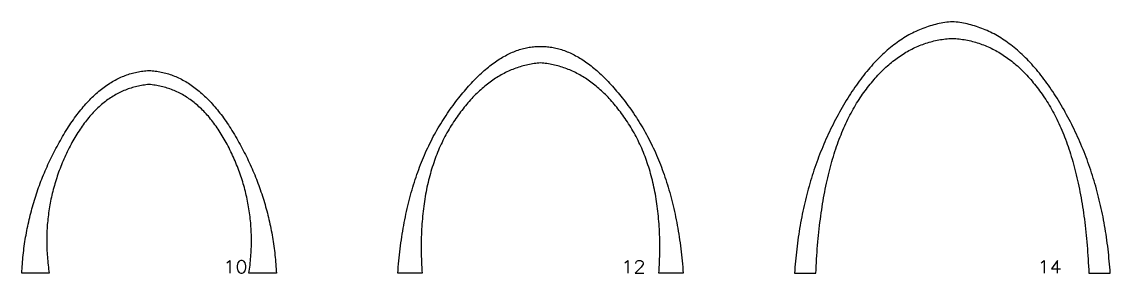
# Model space of a CAD drawing. Extents: x -5830 to 603, y 4 to 579.
# Drawn here: x -4826 to -4113, y 4 to 169 of the extents above; entities that cross this region are included whole.
import ezdxf

# ---------------------------------------------------------------- set-up
doc = ezdxf.new("R2010")
doc.units = 0
doc.header["$MEASUREMENT"] = 0
doc.layers.add('IMPORT_-_ARCH4_BASE', color=18, linetype='CONTINUOUS')
doc.layers.add('WORK', color=18, linetype='CONTINUOUS')

msp = doc.modelspace()

# ---------------------------------------------------------------- linework, layer by layer
at = {"layer": 'IMPORT_-_ARCH4_BASE'}
for points in [[(-4692.08, 10.64), (-4691.28, 11.04), (-4690.07, 12.25), (-4690.07, 3.81)], [(-4431.35, 10.64), (-4430.55, 11.04), (-4429.34, 12.25), (-4429.34, 3.81)], [(-4424.12, 10.24), (-4424.12, 10.64), (-4423.71, 11.44), (-4423.31, 11.84), (-4422.51, 12.25), (-4420.9, 12.25), (-4420.1, 11.84), (-4419.7, 11.44), (-4419.29, 10.64), (-4419.29, 9.83), (-4419.7, 9.03), (-4420.5, 7.83), (-4424.52, 3.81), (-4418.89, 3.81)], [(-4158.61, 10.64), (-4157.81, 11.04), (-4156.6, 12.25), (-4156.6, 3.81)], [(-4147.76, 3.81), (-4147.76, 12.25), (-4151.78, 6.62), (-4145.75, 6.62)]]:
    msp.add_lwpolyline(points, dxfattribs=at)
at = {"layer": 'WORK'}
for points in [[(-4306.12, 3.81), (-4306.02, 6.16), (-4305.9, 8.5), (-4305.78, 10.81), (-4305.64, 13.11), (-4305.5, 15.39), (-4305.34, 17.66), (-4305.17, 19.9), (-4304.99, 22.13), (-4304.8, 24.34), (-4304.6, 26.53), (-4304.39, 28.7), (-4304.17, 30.85), (-4303.94, 32.99), (-4303.69, 35.1), (-4303.44, 37.2), (-4303.17, 39.29), (-4302.9, 41.35), (-4302.61, 43.39), (-4302.31, 45.42), (-4302.01, 47.43), (-4301.69, 49.42), (-4301.36, 51.39), (-4301.02, 53.34), (-4300.67, 55.28), (-4300.31, 57.2), (-4299.93, 59.1), (-4299.55, 60.98), (-4299.16, 62.84), (-4298.75, 64.69), (-4298.34, 66.51), (-4297.91, 68.32), (-4297.48, 70.11), (-4297.03, 71.88), (-4296.57, 73.64), (-4296.1, 75.37), (-4295.62, 77.09), (-4295.13, 78.79), (-4294.63, 80.47), (-4294.12, 82.13), (-4293.6, 83.78), (-4293.06, 85.41), (-4292.52, 87.01), (-4291.97, 88.6), (-4291.4, 90.18), (-4290.82, 91.73), (-4290.24, 93.27), (-4289.64, 94.78), (-4289.03, 96.28), (-4288.41, 97.76), (-4287.78, 99.23), (-4287.14, 100.67), (-4286.49, 102.1), (-4285.83, 103.51), (-4285.16, 104.9), (-4284.47, 106.27), (-4283.78, 107.62), (-4283.07, 108.96), (-4282.36, 110.28), (-4281.63, 111.58), (-4280.89, 112.86), (-4280.15, 114.12), (-4279.39, 115.37), (-4278.62, 116.59), (-4277.84, 117.8), (-4277.05, 118.99), (-4276.26, 120.17), (-4275.46, 121.32), (-4274.65, 122.46), (-4273.85, 123.58), (-4273.03, 124.68), (-4272.21, 125.76), (-4271.39, 126.83), (-4270.56, 127.87), (-4269.72, 128.9), (-4268.88, 129.92), (-4268.03, 130.91), (-4267.18, 131.89), (-4266.32, 132.84), (-4265.46, 133.79), (-4264.59, 134.71), (-4263.72, 135.61), (-4262.84, 136.5), (-4261.96, 137.37), (-4261.07, 138.22), (-4260.17, 139.05), (-4259.28, 139.87), (-4258.37, 140.67), (-4257.46, 141.44), (-4256.54, 142.21), (-4255.62, 142.95), (-4254.7, 143.68), (-4253.77, 144.38), (-4252.83, 145.07), (-4251.89, 145.75), (-4250.94, 146.4), (-4249.99, 147.04), (-4249.03, 147.66), (-4248.07, 148.26), (-4247.1, 148.84), (-4246.12, 149.41), (-4245.14, 149.95), (-4244.16, 150.48), (-4243.17, 150.99), (-4242.17, 151.49), (-4241.17, 151.96), (-4240.17, 152.42), (-4239.16, 152.86), (-4238.14, 153.28), (-4237.12, 153.69), (-4236.09, 154.07), (-4235.06, 154.44), (-4234.02, 154.79), (-4232.98, 155.13), (-4231.93, 155.44), (-4230.88, 155.74), (-4229.82, 156.02), (-4228.75, 156.28), (-4227.68, 156.52), (-4226.61, 156.75), (-4225.53, 156.96), (-4224.44, 157.15), (-4223.35, 157.32), (-4222.26, 157.47), (-4221.15, 157.61), (-4220.05, 157.73), (-4218.93, 157.83), (-4217.82, 157.91), (-4216.69, 157.98), (-4215.57, 157.91), (-4214.45, 157.83), (-4213.34, 157.73), (-4212.24, 157.61), (-4211.13, 157.47), (-4210.04, 157.32), (-4208.95, 157.15), (-4207.86, 156.96), (-4206.78, 156.75), (-4205.71, 156.52), (-4204.64, 156.28), (-4203.57, 156.02), (-4202.51, 155.74), (-4201.46, 155.44), (-4200.41, 155.13), (-4199.37, 154.79), (-4198.33, 154.44), (-4197.3, 154.07), (-4196.27, 153.69), (-4195.25, 153.28), (-4194.23, 152.86), (-4193.22, 152.42), (-4192.22, 151.96), (-4191.21, 151.49), (-4190.22, 150.99), (-4189.23, 150.48), (-4188.25, 149.95), (-4187.27, 149.41), (-4186.29, 148.84), (-4185.32, 148.26), (-4184.36, 147.66), (-4183.4, 147.04), (-4182.45, 146.4), (-4181.5, 145.75), (-4180.56, 145.07), (-4179.62, 144.38), (-4178.69, 143.68), (-4177.77, 142.95), (-4176.84, 142.21), (-4175.93, 141.44), (-4175.02, 140.67), (-4174.11, 139.87), (-4173.21, 139.05), (-4172.32, 138.22), (-4171.43, 137.37), (-4170.55, 136.5), (-4169.67, 135.61), (-4168.8, 134.71), (-4167.93, 133.79), (-4167.07, 132.84), (-4166.21, 131.89), (-4165.36, 130.91), (-4164.51, 129.92), (-4163.67, 128.9), (-4162.83, 127.87), (-4162, 126.83), (-4161.18, 125.76), (-4160.36, 124.68), (-4159.54, 123.58), (-4158.73, 122.46), (-4157.93, 121.32), (-4157.13, 120.17), (-4156.34, 118.99), (-4155.55, 117.8), (-4154.77, 116.59), (-4154, 115.37), (-4153.24, 114.12), (-4152.49, 112.86), (-4151.76, 111.58), (-4151.03, 110.28), (-4150.32, 108.96), (-4149.61, 107.62), (-4148.92, 106.27), (-4148.23, 104.9), (-4147.56, 103.51), (-4146.9, 102.1), (-4146.25, 100.67), (-4145.61, 99.23), (-4144.98, 97.76), (-4144.36, 96.28), (-4143.75, 94.78), (-4143.15, 93.27), (-4142.57, 91.73), (-4141.99, 90.18), (-4141.42, 88.6), (-4140.87, 87.01), (-4140.33, 85.41), (-4139.79, 83.78), (-4139.27, 82.13), (-4138.76, 80.47), (-4138.26, 78.79), (-4137.77, 77.09), (-4137.29, 75.37), (-4136.82, 73.64), (-4136.36, 71.88), (-4135.91, 70.11), (-4135.48, 68.32), (-4135.05, 66.51), (-4134.64, 64.69), (-4134.23, 62.84), (-4133.84, 60.98), (-4133.45, 59.1), (-4133.08, 57.2), (-4132.72, 55.28), (-4132.37, 53.34), (-4132.03, 51.39), (-4131.7, 49.42), (-4131.38, 47.43), (-4131.07, 45.42), (-4130.78, 43.39), (-4130.49, 41.35), (-4130.22, 39.29), (-4129.95, 37.2), (-4129.7, 35.1), (-4129.45, 32.99), (-4129.22, 30.85), (-4129, 28.7), (-4128.79, 26.53), (-4128.59, 24.34), (-4128.4, 22.13), (-4128.22, 19.9), (-4128.05, 17.66), (-4127.89, 15.39), (-4127.75, 13.11), (-4127.61, 10.81), (-4127.48, 8.5), (-4127.37, 6.16), (-4127.27, 3.81), (-4113.26, 3.81), (-4113.4, 5.82), (-4113.55, 7.83), (-4113.71, 9.83), (-4113.88, 11.82), (-4114.07, 13.8), (-4114.27, 15.78), (-4114.48, 17.75), (-4114.7, 19.71), (-4114.94, 21.66), (-4115.19, 23.61), (-4115.45, 25.55), (-4115.72, 27.48), (-4116.01, 29.4), (-4116.3, 31.31), (-4116.62, 33.22), (-4116.94, 35.12), (-4117.28, 37.01), (-4117.62, 38.9), (-4117.98, 40.77), (-4118.36, 42.64), (-4118.74, 44.5), (-4119.14, 46.35), (-4119.55, 48.2), (-4119.98, 50.03), (-4120.41, 51.86), (-4120.86, 53.69), (-4121.32, 55.5), (-4121.8, 57.31), (-4122.28, 59.1), (-4122.78, 60.9), (-4123.29, 62.68), (-4123.82, 64.45), (-4124.35, 66.22), (-4124.9, 67.98), (-4125.46, 69.73), (-4126.04, 71.48), (-4126.62, 73.21), (-4127.22, 74.94), (-4127.83, 76.66), (-4128.46, 78.38), (-4129.09, 80.08), (-4129.74, 81.78), (-4130.4, 83.47), (-4131.07, 85.15), (-4131.76, 86.83), (-4132.46, 88.5), (-4133.17, 90.15), (-4133.89, 91.81), (-4134.63, 93.45), (-4135.38, 95.09), (-4136.14, 96.71), (-4136.91, 98.33), (-4137.7, 99.95), (-4138.5, 101.55), (-4139.31, 103.15), (-4140.13, 104.74), (-4140.97, 106.32), (-4141.82, 107.9), (-4142.68, 109.46), (-4143.55, 111.02), (-4144.44, 112.57), (-4145.34, 114.11), (-4146.25, 115.65), (-4147.17, 117.18), (-4148.11, 118.69), (-4149.04, 120.18), (-4149.98, 121.65), (-4150.93, 123.09), (-4151.88, 124.52), (-4152.84, 125.92), (-4153.8, 127.3), (-4154.77, 128.65), (-4155.74, 129.99), (-4156.72, 131.3), (-4157.7, 132.59), (-4158.68, 133.85), (-4159.67, 135.1), (-4160.67, 136.32), (-4161.67, 137.52), (-4162.68, 138.7), (-4163.69, 139.85), (-4164.7, 140.98), (-4165.72, 142.09), (-4166.75, 143.18), (-4167.78, 144.25), (-4168.81, 145.29), (-4169.85, 146.31), (-4170.9, 147.31), (-4171.95, 148.29), (-4173, 149.24), (-4174.06, 150.17), (-4175.13, 151.08), (-4176.2, 151.97), (-4177.27, 152.83), (-4178.35, 153.67), (-4179.43, 154.49), (-4180.52, 155.29), (-4181.61, 156.06), (-4182.71, 156.82), (-4183.82, 157.55), (-4184.92, 158.25), (-4186.04, 158.94), (-4187.16, 159.6), (-4188.28, 160.24), (-4189.41, 160.86), (-4190.54, 161.46), (-4191.68, 162.03), (-4192.82, 162.58), (-4193.97, 163.11), (-4195.12, 163.62), (-4196.28, 164.1), (-4197.44, 164.56), (-4198.6, 165), (-4199.78, 165.42), (-4200.95, 165.81), (-4202.13, 166.19), (-4203.32, 166.53), (-4204.51, 166.86), (-4205.71, 167.17), (-4206.91, 167.45), (-4208.12, 167.71), (-4209.33, 167.95), (-4210.54, 168.16), (-4211.76, 168.36), (-4212.99, 168.53), (-4214.22, 168.68), (-4215.45, 168.8), (-4216.69, 168.91), (-4217.93, 168.8), (-4219.17, 168.68), (-4220.4, 168.53), (-4221.63, 168.36), (-4222.85, 168.16), (-4224.06, 167.95), (-4225.27, 167.71), (-4226.48, 167.45), (-4227.68, 167.17), (-4228.88, 166.86), (-4230.07, 166.53), (-4231.25, 166.19), (-4232.44, 165.81), (-4233.61, 165.42), (-4234.78, 165), (-4235.95, 164.56), (-4237.11, 164.1), (-4238.27, 163.62), (-4239.42, 163.11), (-4240.57, 162.58), (-4241.71, 162.03), (-4242.85, 161.46), (-4243.98, 160.86), (-4245.11, 160.24), (-4246.23, 159.6), (-4247.35, 158.94), (-4248.46, 158.25), (-4249.57, 157.55), (-4250.68, 156.82), (-4251.77, 156.06), (-4252.87, 155.29), (-4253.96, 154.49), (-4255.04, 153.67), (-4256.12, 152.83), (-4257.19, 151.97), (-4258.26, 151.08), (-4259.33, 150.17), (-4260.39, 149.24), (-4261.44, 148.29), (-4262.49, 147.31), (-4263.54, 146.31), (-4264.58, 145.29), (-4265.61, 144.25), (-4266.64, 143.18), (-4267.67, 142.09), (-4268.69, 140.98), (-4269.7, 139.85), (-4270.71, 138.7), (-4271.72, 137.52), (-4272.72, 136.32), (-4273.71, 135.1), (-4274.71, 133.85), (-4275.69, 132.59), (-4276.67, 131.3), (-4277.65, 129.99), (-4278.62, 128.65), (-4279.59, 127.3), (-4280.55, 125.92), (-4281.51, 124.52), (-4282.46, 123.09), (-4283.4, 121.65), (-4284.35, 120.18), (-4285.28, 118.69), (-4286.22, 117.18), (-4287.14, 115.65), (-4288.05, 114.11), (-4288.95, 112.57), (-4289.84, 111.02), (-4290.71, 109.46), (-4291.57, 107.9), (-4292.42, 106.32), (-4293.26, 104.74), (-4294.08, 103.15), (-4294.89, 101.55), (-4295.69, 99.95), (-4296.47, 98.33), (-4297.25, 96.71), (-4298.01, 95.09), (-4298.76, 93.45), (-4299.49, 91.81), (-4300.22, 90.15), (-4300.93, 88.5), (-4301.63, 86.83), (-4302.31, 85.15), (-4302.99, 83.47), (-4303.65, 81.78), (-4304.3, 80.08), (-4304.93, 78.38), (-4305.56, 76.66), (-4306.17, 74.94), (-4306.77, 73.21), (-4307.35, 71.48), (-4307.93, 69.73), (-4308.49, 67.98), (-4309.04, 66.22), (-4309.57, 64.45), (-4310.1, 62.68), (-4310.61, 60.9), (-4311.11, 59.1), (-4311.59, 57.31), (-4312.07, 55.5), (-4312.53, 53.69), (-4312.98, 51.86), (-4313.41, 50.03), (-4313.83, 48.2), (-4314.25, 46.35), (-4314.64, 44.5), (-4315.03, 42.64), (-4315.4, 40.77), (-4315.77, 38.9), (-4316.11, 37.01), (-4316.45, 35.12), (-4316.77, 33.22), (-4317.08, 31.31), (-4317.38, 29.4), (-4317.67, 27.48), (-4317.94, 25.55), (-4318.2, 23.61), (-4318.45, 21.66), (-4318.69, 19.71), (-4318.91, 17.75), (-4319.12, 15.78), (-4319.32, 13.8), (-4319.51, 11.82), (-4319.68, 9.83), (-4319.84, 7.83), (-4319.99, 5.82), (-4320.13, 3.81)], [(-4486.53, 152.66), (-4485.6, 152.66), (-4484.69, 152.65), (-4483.77, 152.61), (-4482.85, 152.56), (-4481.93, 152.48), (-4481.01, 152.38), (-4480.09, 152.27), (-4479.17, 152.13), (-4478.25, 151.97), (-4477.33, 151.79), (-4476.41, 151.59), (-4475.49, 151.37), (-4474.56, 151.13), (-4473.64, 150.87), (-4472.72, 150.58), (-4471.8, 150.28), (-4470.88, 149.95), (-4469.96, 149.61), (-4469.04, 149.24), (-4468.11, 148.86), (-4467.19, 148.45), (-4466.27, 148.02), (-4465.35, 147.58), (-4464.42, 147.11), (-4463.5, 146.62), (-4462.58, 146.11), (-4461.65, 145.58), (-4460.73, 145.03), (-4459.81, 144.45), (-4458.88, 143.86), (-4457.96, 143.25), (-4457.03, 142.61), (-4456.11, 141.96), (-4455.18, 141.28), (-4454.26, 140.59), (-4453.34, 139.87), (-4452.41, 139.13), (-4451.48, 138.38), (-4450.56, 137.6), (-4449.63, 136.8), (-4448.71, 135.98), (-4447.78, 135.14), (-4446.86, 134.28), (-4445.93, 133.4), (-4445, 132.49), (-4444.08, 131.57), (-4443.15, 130.63), (-4442.22, 129.66), (-4441.3, 128.68), (-4440.37, 127.67), (-4439.44, 126.65), (-4438.51, 125.6), (-4437.58, 124.53), (-4436.66, 123.44), (-4435.73, 122.33), (-4434.8, 121.21), (-4433.87, 120.06), (-4432.94, 118.88), (-4432.01, 117.69), (-4431.08, 116.48), (-4430.15, 115.25), (-4429.23, 113.99), (-4428.3, 112.72), (-4427.37, 111.43), (-4426.44, 110.11), (-4425.53, 108.79), (-4424.63, 107.46), (-4423.74, 106.11), (-4422.87, 104.75), (-4422.01, 103.38), (-4421.16, 102), (-4420.32, 100.61), (-4419.5, 99.2), (-4418.68, 97.79), (-4417.88, 96.36), (-4417.09, 94.92), (-4416.32, 93.47), (-4415.55, 92), (-4414.8, 90.53), (-4414.06, 89.04), (-4413.34, 87.54), (-4412.62, 86.03), (-4411.92, 84.51), (-4411.23, 82.97), (-4410.55, 81.43), (-4409.89, 79.87), (-4409.23, 78.3), (-4408.59, 76.72), (-4407.97, 75.12), (-4407.35, 73.52), (-4406.75, 71.9), (-4406.15, 70.27), (-4405.58, 68.63), (-4405.01, 66.98), (-4404.45, 65.32), (-4403.91, 63.64), (-4403.38, 61.95), (-4402.87, 60.25), (-4402.36, 58.54), (-4401.87, 56.82), (-4401.39, 55.09), (-4400.92, 53.34), (-4400.46, 51.58), (-4400.02, 49.81), (-4399.59, 48.03), (-4399.17, 46.24), (-4398.76, 44.43), (-4398.37, 42.61), (-4397.99, 40.79), (-4397.62, 38.95), (-4397.26, 37.09), (-4396.91, 35.23), (-4396.58, 33.35), (-4396.26, 31.47), (-4395.95, 29.57), (-4395.66, 27.66), (-4395.37, 25.73), (-4395.1, 23.8), (-4394.84, 21.85), (-4394.6, 19.89), (-4394.36, 17.92), (-4394.14, 15.94), (-4393.93, 13.95), (-4393.73, 11.94), (-4393.55, 9.93), (-4393.38, 7.9), (-4393.21, 5.86), (-4393.07, 3.81), (-4408.96, 3.81), (-4408.83, 5.7), (-4408.73, 7.59), (-4408.63, 9.46), (-4408.55, 11.32), (-4408.48, 13.17), (-4408.43, 15.01), (-4408.39, 16.84), (-4408.36, 18.65), (-4408.35, 20.46), (-4408.35, 22.25), (-4408.36, 24.03), (-4408.39, 25.8), (-4408.43, 27.56), (-4408.49, 29.3), (-4408.56, 31.04), (-4408.64, 32.76), (-4408.74, 34.47), (-4408.85, 36.17), (-4408.97, 37.86), (-4409.11, 39.54), (-4409.27, 41.21), (-4409.43, 42.86), (-4409.61, 44.5), (-4409.8, 46.13), (-4410.01, 47.75), (-4410.23, 49.36), (-4410.47, 50.96), (-4410.72, 52.55), (-4410.98, 54.12), (-4411.26, 55.68), (-4411.54, 57.23), (-4411.85, 58.77), (-4412.17, 60.3), (-4412.5, 61.82), (-4412.84, 63.32), (-4413.2, 64.81), (-4413.57, 66.3), (-4413.96, 67.77), (-4414.36, 69.23), (-4414.77, 70.67), (-4415.2, 72.11), (-4415.64, 73.53), (-4416.1, 74.95), (-4416.57, 76.35), (-4417.05, 77.74), (-4417.55, 79.12), (-4418.06, 80.48), (-4418.58, 81.84), (-4419.12, 83.18), (-4419.67, 84.51), (-4420.23, 85.83), (-4420.81, 87.14), (-4421.41, 88.44), (-4422.01, 89.73), (-4422.63, 91), (-4423.27, 92.27), (-4423.92, 93.52), (-4424.58, 94.76), (-4425.25, 95.99), (-4425.94, 97.2), (-4426.64, 98.41), (-4427.36, 99.6), (-4428.09, 100.79), (-4428.84, 101.96), (-4429.59, 103.11), (-4430.35, 104.26), (-4431.11, 105.38), (-4431.88, 106.48), (-4432.65, 107.57), (-4433.43, 108.65), (-4434.21, 109.7), (-4435, 110.74), (-4435.79, 111.76), (-4436.58, 112.77), (-4437.38, 113.75), (-4438.19, 114.73), (-4439, 115.68), (-4439.81, 116.62), (-4440.63, 117.54), (-4441.46, 118.44), (-4442.28, 119.33), (-4443.12, 120.19), (-4443.96, 121.05), (-4444.8, 121.88), (-4445.65, 122.7), (-4446.5, 123.5), (-4447.35, 124.29), (-4448.22, 125.05), (-4449.08, 125.8), (-4449.95, 126.54), (-4450.83, 127.26), (-4451.71, 127.96), (-4452.59, 128.64), (-4453.48, 129.3), (-4454.38, 129.95), (-4455.28, 130.59), (-4456.18, 131.2), (-4457.09, 131.8), (-4458, 132.38), (-4458.92, 132.94), (-4459.84, 133.49), (-4460.77, 134.02), (-4461.7, 134.54), (-4462.64, 135.03), (-4463.58, 135.51), (-4464.53, 135.98), (-4465.48, 136.42), (-4466.43, 136.85), (-4467.39, 137.26), (-4468.36, 137.66), (-4469.33, 138.04), (-4470.3, 138.4), (-4471.28, 138.74), (-4472.26, 139.07), (-4473.25, 139.38), (-4474.24, 139.67), (-4475.24, 139.95), (-4476.24, 140.21), (-4477.25, 140.45), (-4478.26, 140.68), (-4479.28, 140.89), (-4480.3, 141.08), (-4481.33, 141.25), (-4482.36, 141.41), (-4483.39, 141.55), (-4484.43, 141.68), (-4485.48, 141.78), (-4486.53, 141.87), (-4487.58, 141.78), (-4488.62, 141.68), (-4489.66, 141.55), (-4490.7, 141.41), (-4491.73, 141.25), (-4492.75, 141.08), (-4493.77, 140.89), (-4494.79, 140.68), (-4495.8, 140.45), (-4496.81, 140.21), (-4497.81, 139.95), (-4498.81, 139.67), (-4499.8, 139.38), (-4500.79, 139.07), (-4501.77, 138.74), (-4502.75, 138.4), (-4503.73, 138.04), (-4504.7, 137.66), (-4505.66, 137.26), (-4506.62, 136.85), (-4507.58, 136.42), (-4508.53, 135.98), (-4509.47, 135.51), (-4510.41, 135.03), (-4511.35, 134.54), (-4512.28, 134.02), (-4513.21, 133.49), (-4514.13, 132.94), (-4515.05, 132.38), (-4515.96, 131.8), (-4516.87, 131.2), (-4517.78, 130.59), (-4518.68, 129.95), (-4519.57, 129.3), (-4520.46, 128.64), (-4521.34, 127.96), (-4522.22, 127.26), (-4523.1, 126.54), (-4523.97, 125.8), (-4524.84, 125.05), (-4525.7, 124.29), (-4526.56, 123.5), (-4527.41, 122.7), (-4528.26, 121.88), (-4529.1, 121.05), (-4529.94, 120.19), (-4530.77, 119.33), (-4531.6, 118.44), (-4532.42, 117.54), (-4533.24, 116.62), (-4534.06, 115.68), (-4534.87, 114.73), (-4535.67, 113.75), (-4536.47, 112.77), (-4537.27, 111.76), (-4538.06, 110.74), (-4538.84, 109.7), (-4539.63, 108.65), (-4540.4, 107.57), (-4541.17, 106.48), (-4541.94, 105.38), (-4542.71, 104.26), (-4543.46, 103.11), (-4544.22, 101.96), (-4544.96, 100.79), (-4545.69, 99.6), (-4546.41, 98.41), (-4547.11, 97.2), (-4547.8, 95.99), (-4548.48, 94.76), (-4549.14, 93.52), (-4549.79, 92.27), (-4550.42, 91), (-4551.04, 89.73), (-4551.65, 88.44), (-4552.24, 87.14), (-4552.82, 85.83), (-4553.38, 84.51), (-4553.94, 83.18), (-4554.47, 81.84), (-4555, 80.48), (-4555.51, 79.12), (-4556, 77.74), (-4556.49, 76.35), (-4556.95, 74.95), (-4557.41, 73.53), (-4557.85, 72.11), (-4558.28, 70.67), (-4558.69, 69.23), (-4559.09, 67.77), (-4559.48, 66.3), (-4559.85, 64.81), (-4560.21, 63.32), (-4560.56, 61.82), (-4560.89, 60.3), (-4561.2, 58.77), (-4561.51, 57.23), (-4561.8, 55.68), (-4562.07, 54.12), (-4562.34, 52.55), (-4562.59, 50.96), (-4562.82, 49.36), (-4563.04, 47.75), (-4563.25, 46.13), (-4563.44, 44.5), (-4563.62, 42.86), (-4563.79, 41.21), (-4563.94, 39.54), (-4564.08, 37.86), (-4564.2, 36.17), (-4564.31, 34.47), (-4564.41, 32.76), (-4564.5, 31.04), (-4564.57, 29.3), (-4564.62, 27.56), (-4564.66, 25.8), (-4564.69, 24.03), (-4564.71, 22.25), (-4564.71, 20.46), (-4564.69, 18.65), (-4564.67, 16.84), (-4564.63, 15.01), (-4564.57, 13.17), (-4564.5, 11.32), (-4564.42, 9.46), (-4564.33, 7.59), (-4564.22, 5.7), (-4564.1, 3.81), (-4579.99, 3.81), (-4579.84, 5.86), (-4579.68, 7.9), (-4579.51, 9.93), (-4579.32, 11.94), (-4579.12, 13.95), (-4578.91, 15.94), (-4578.69, 17.92), (-4578.46, 19.89), (-4578.21, 21.85), (-4577.95, 23.8), (-4577.68, 25.73), (-4577.4, 27.66), (-4577.1, 29.57), (-4576.79, 31.47), (-4576.47, 33.35), (-4576.14, 35.23), (-4575.79, 37.09), (-4575.44, 38.95), (-4575.07, 40.79), (-4574.69, 42.61), (-4574.29, 44.43), (-4573.88, 46.24), (-4573.47, 48.03), (-4573.03, 49.81), (-4572.59, 51.58), (-4572.13, 53.34), (-4571.67, 55.09), (-4571.19, 56.82), (-4570.69, 58.54), (-4570.19, 60.25), (-4569.67, 61.95), (-4569.14, 63.64), (-4568.6, 65.32), (-4568.04, 66.98), (-4567.48, 68.63), (-4566.9, 70.27), (-4566.31, 71.9), (-4565.7, 73.52), (-4565.09, 75.12), (-4564.46, 76.72), (-4563.82, 78.3), (-4563.17, 79.87), (-4562.5, 81.43), (-4561.82, 82.97), (-4561.13, 84.51), (-4560.43, 86.03), (-4559.72, 87.54), (-4558.99, 89.04), (-4558.25, 90.53), (-4557.5, 92), (-4556.74, 93.47), (-4555.96, 94.92), (-4555.17, 96.36), (-4554.37, 97.79), (-4553.56, 99.2), (-4552.73, 100.61), (-4551.9, 102), (-4551.05, 103.38), (-4550.18, 104.75), (-4549.31, 106.11), (-4548.42, 107.46), (-4547.52, 108.79), (-4546.61, 110.11), (-4545.69, 111.43), (-4544.76, 112.72), (-4543.83, 113.99), (-4542.9, 115.25), (-4541.97, 116.48), (-4541.04, 117.69), (-4540.11, 118.88), (-4539.18, 120.06), (-4538.25, 121.21), (-4537.33, 122.33), (-4536.4, 123.44), (-4535.47, 124.53), (-4534.54, 125.6), (-4533.61, 126.65), (-4532.69, 127.67), (-4531.76, 128.68), (-4530.83, 129.66), (-4529.9, 130.63), (-4528.98, 131.57), (-4528.05, 132.49), (-4527.12, 133.4), (-4526.2, 134.28), (-4525.27, 135.14), (-4524.35, 135.98), (-4523.42, 136.8), (-4522.49, 137.6), (-4521.57, 138.38), (-4520.64, 139.13), (-4519.72, 139.87), (-4518.79, 140.59), (-4517.87, 141.28), (-4516.94, 141.96), (-4516.02, 142.61), (-4515.09, 143.25), (-4514.17, 143.86), (-4513.25, 144.45), (-4512.32, 145.03), (-4511.4, 145.58), (-4510.48, 146.11), (-4509.55, 146.62), (-4508.63, 147.11), (-4507.71, 147.58), (-4506.78, 148.02), (-4505.86, 148.45), (-4504.94, 148.86), (-4504.02, 149.24), (-4503.1, 149.61), (-4502.17, 149.95), (-4501.25, 150.28), (-4500.33, 150.58), (-4499.41, 150.87), (-4498.49, 151.13), (-4497.57, 151.37), (-4496.65, 151.59), (-4495.73, 151.79), (-4494.81, 151.97), (-4493.89, 152.13), (-4492.97, 152.27), (-4492.05, 152.38), (-4491.13, 152.48), (-4490.21, 152.56), (-4489.29, 152.61), (-4488.37, 152.65), (-4487.45, 152.66)], [(-4742.97, 136.89), (-4741.92, 136.83), (-4740.92, 136.76), (-4739.93, 136.66), (-4738.93, 136.55), (-4737.95, 136.41), (-4736.96, 136.26), (-4735.98, 136.09), (-4735.01, 135.89), (-4734.03, 135.68), (-4733.07, 135.45), (-4732.1, 135.2), (-4731.14, 134.92), (-4730.18, 134.63), (-4729.23, 134.32), (-4728.28, 133.99), (-4727.33, 133.64), (-4726.39, 133.27), (-4725.45, 132.88), (-4724.52, 132.47), (-4723.59, 132.04), (-4722.66, 131.59), (-4721.74, 131.12), (-4720.82, 130.64), (-4719.9, 130.13), (-4718.99, 129.6), (-4718.08, 129.05), (-4717.17, 128.49), (-4716.27, 127.9), (-4715.38, 127.29), (-4714.48, 126.67), (-4713.59, 126.02), (-4712.71, 125.36), (-4711.83, 124.67), (-4710.95, 123.97), (-4710.07, 123.24), (-4709.2, 122.5), (-4708.33, 121.73), (-4707.47, 120.95), (-4706.61, 120.15), (-4705.75, 119.32), (-4704.9, 118.48), (-4704.05, 117.62), (-4703.21, 116.74), (-4702.37, 115.84), (-4701.53, 114.91), (-4700.7, 113.97), (-4699.87, 113.01), (-4699.04, 112.03), (-4698.22, 111.03), (-4697.4, 110.01), (-4696.59, 108.97), (-4695.78, 107.91), (-4694.97, 106.84), (-4694.17, 105.74), (-4693.37, 104.62), (-4692.57, 103.48), (-4691.78, 102.32), (-4690.99, 101.15), (-4690.21, 99.95), (-4689.43, 98.73), (-4688.65, 97.5), (-4687.88, 96.24), (-4687.11, 94.97), (-4686.34, 93.67), (-4685.58, 92.36), (-4684.83, 91.06), (-4684.1, 89.74), (-4683.37, 88.43), (-4682.66, 87.11), (-4681.95, 85.79), (-4681.26, 84.46), (-4680.58, 83.13), (-4679.9, 81.8), (-4679.24, 80.47), (-4678.59, 79.13), (-4677.95, 77.79), (-4677.32, 76.44), (-4676.71, 75.1), (-4676.1, 73.75), (-4675.5, 72.39), (-4674.92, 71.04), (-4674.34, 69.68), (-4673.78, 68.32), (-4673.22, 66.95), (-4672.68, 65.58), (-4672.15, 64.21), (-4671.63, 62.84), (-4671.12, 61.46), (-4670.62, 60.08), (-4670.13, 58.69), (-4669.65, 57.31), (-4669.18, 55.92), (-4668.73, 54.52), (-4668.28, 53.13), (-4667.85, 51.73), (-4667.42, 50.32), (-4667.01, 48.92), (-4666.61, 47.51), (-4666.22, 46.1), (-4665.84, 44.68), (-4665.47, 43.27), (-4665.11, 41.84), (-4664.76, 40.42), (-4664.42, 38.99), (-4664.09, 37.56), (-4663.78, 36.13), (-4663.47, 34.69), (-4663.18, 33.25), (-4662.9, 31.81), (-4662.62, 30.36), (-4662.36, 28.91), (-4662.11, 27.46), (-4661.87, 26.01), (-4661.64, 24.55), (-4661.42, 23.09), (-4661.21, 21.62), (-4661.01, 20.15), (-4660.83, 18.68), (-4660.65, 17.21), (-4660.49, 15.73), (-4660.33, 14.25), (-4660.19, 12.77), (-4660.06, 11.28), (-4659.94, 9.79), (-4659.82, 8.3), (-4659.72, 6.81), (-4659.64, 5.31), (-4659.56, 3.81), (-4677.56, 3.81), (-4677.36, 5.16), (-4677.18, 6.51), (-4677, 7.86), (-4676.84, 9.21), (-4676.69, 10.56), (-4676.56, 11.9), (-4676.43, 13.24), (-4676.32, 14.58), (-4676.23, 15.92), (-4676.14, 17.25), (-4676.07, 18.59), (-4676.01, 19.92), (-4675.97, 21.25), (-4675.93, 22.57), (-4675.91, 23.9), (-4675.91, 25.22), (-4675.91, 26.54), (-4675.93, 27.85), (-4675.96, 29.17), (-4676, 30.48), (-4676.06, 31.79), (-4676.13, 33.1), (-4676.21, 34.41), (-4676.31, 35.71), (-4676.41, 37.01), (-4676.53, 38.31), (-4676.67, 39.61), (-4676.81, 40.9), (-4676.97, 42.2), (-4677.14, 43.49), (-4677.33, 44.78), (-4677.53, 46.06), (-4677.74, 47.35), (-4677.96, 48.63), (-4678.19, 49.91), (-4678.44, 51.18), (-4678.7, 52.46), (-4678.98, 53.73), (-4679.27, 55), (-4679.56, 56.27), (-4679.88, 57.54), (-4680.2, 58.8), (-4680.54, 60.06), (-4680.89, 61.32), (-4681.26, 62.58), (-4681.63, 63.84), (-4682.02, 65.09), (-4682.42, 66.34), (-4682.84, 67.59), (-4683.27, 68.84), (-4683.71, 70.08), (-4684.16, 71.32), (-4684.63, 72.56), (-4685.1, 73.8), (-4685.6, 75.04), (-4686.1, 76.27), (-4686.62, 77.5), (-4687.15, 78.73), (-4687.69, 79.95), (-4688.25, 81.18), (-4688.81, 82.4), (-4689.4, 83.62), (-4689.99, 84.84), (-4690.6, 86.05), (-4691.21, 87.26), (-4691.84, 88.45), (-4692.47, 89.62), (-4693.1, 90.77), (-4693.74, 91.91), (-4694.39, 93.02), (-4695.05, 94.12), (-4695.71, 95.21), (-4696.38, 96.27), (-4697.05, 97.32), (-4697.73, 98.35), (-4698.42, 99.36), (-4699.11, 100.35), (-4699.81, 101.33), (-4700.52, 102.29), (-4701.23, 103.23), (-4701.95, 104.15), (-4702.67, 105.06), (-4703.4, 105.95), (-4704.14, 106.82), (-4704.89, 107.67), (-4705.64, 108.51), (-4706.4, 109.33), (-4707.16, 110.13), (-4707.93, 110.91), (-4708.71, 111.68), (-4709.49, 112.42), (-4710.28, 113.15), (-4711.08, 113.87), (-4711.88, 114.56), (-4712.69, 115.24), (-4713.5, 115.9), (-4714.32, 116.54), (-4715.15, 117.16), (-4715.98, 117.77), (-4716.83, 118.36), (-4717.67, 118.93), (-4718.53, 119.49), (-4719.39, 120.02), (-4720.25, 120.54), (-4721.13, 121.04), (-4722, 121.53), (-4722.89, 121.99), (-4723.78, 122.44), (-4724.68, 122.87), (-4725.59, 123.28), (-4726.5, 123.68), (-4727.41, 124.06), (-4728.34, 124.42), (-4729.27, 124.76), (-4730.21, 125.09), (-4731.15, 125.39), (-4732.1, 125.68), (-4733.05, 125.96), (-4734.02, 126.21), (-4734.99, 126.45), (-4735.96, 126.67), (-4736.94, 126.87), (-4737.93, 127.05), (-4738.92, 127.22), (-4739.93, 127.37), (-4740.93, 127.5), (-4741.95, 127.61), (-4742.97, 127.71), (-4743.99, 127.61), (-4745, 127.5), (-4746.01, 127.37), (-4747.01, 127.22), (-4748, 127.05), (-4748.99, 126.87), (-4749.97, 126.67), (-4750.95, 126.45), (-4751.92, 126.21), (-4752.88, 125.96), (-4753.84, 125.68), (-4754.79, 125.39), (-4755.73, 125.09), (-4756.67, 124.76), (-4757.6, 124.42), (-4758.52, 124.06), (-4759.44, 123.68), (-4760.35, 123.28), (-4761.25, 122.87), (-4762.15, 122.44), (-4763.04, 121.99), (-4763.93, 121.53), (-4764.81, 121.04), (-4765.68, 120.54), (-4766.55, 120.02), (-4767.41, 119.49), (-4768.26, 118.93), (-4769.11, 118.36), (-4769.95, 117.77), (-4770.78, 117.16), (-4771.61, 116.54), (-4772.43, 115.9), (-4773.25, 115.24), (-4774.06, 114.56), (-4774.86, 113.87), (-4775.65, 113.15), (-4776.44, 112.42), (-4777.23, 111.68), (-4778, 110.91), (-4778.77, 110.13), (-4779.54, 109.33), (-4780.3, 108.51), (-4781.05, 107.67), (-4781.79, 106.82), (-4782.53, 105.95), (-4783.26, 105.06), (-4783.99, 104.15), (-4784.71, 103.23), (-4785.42, 102.29), (-4786.12, 101.33), (-4786.82, 100.35), (-4787.52, 99.36), (-4788.2, 98.35), (-4788.88, 97.32), (-4789.56, 96.27), (-4790.23, 95.21), (-4790.89, 94.12), (-4791.54, 93.02), (-4792.19, 91.91), (-4792.83, 90.77), (-4793.47, 89.62), (-4794.1, 88.45), (-4794.72, 87.26), (-4795.34, 86.05), (-4795.94, 84.84), (-4796.54, 83.62), (-4797.12, 82.4), (-4797.69, 81.18), (-4798.24, 79.95), (-4798.79, 78.73), (-4799.32, 77.5), (-4799.83, 76.27), (-4800.34, 75.04), (-4800.83, 73.8), (-4801.31, 72.56), (-4801.77, 71.32), (-4802.23, 70.08), (-4802.67, 68.84), (-4803.1, 67.59), (-4803.51, 66.34), (-4803.91, 65.09), (-4804.3, 63.84), (-4804.68, 62.58), (-4805.04, 61.32), (-4805.39, 60.06), (-4805.73, 58.8), (-4806.06, 57.54), (-4806.37, 56.27), (-4806.67, 55), (-4806.96, 53.73), (-4807.23, 52.46), (-4807.49, 51.18), (-4807.74, 49.91), (-4807.98, 48.63), (-4808.2, 47.35), (-4808.41, 46.06), (-4808.61, 44.78), (-4808.79, 43.49), (-4808.96, 42.2), (-4809.12, 40.9), (-4809.27, 39.61), (-4809.4, 38.31), (-4809.52, 37.01), (-4809.63, 35.71), (-4809.72, 34.41), (-4809.81, 33.1), (-4809.87, 31.79), (-4809.93, 30.48), (-4809.97, 29.17), (-4810.01, 27.85), (-4810.02, 26.54), (-4810.03, 25.22), (-4810.02, 23.9), (-4810, 22.57), (-4809.97, 21.25), (-4809.92, 19.92), (-4809.86, 18.59), (-4809.79, 17.25), (-4809.71, 15.92), (-4809.61, 14.58), (-4809.5, 13.24), (-4809.38, 11.9), (-4809.24, 10.56), (-4809.09, 9.21), (-4808.93, 7.86), (-4808.76, 6.51), (-4808.57, 5.16), (-4808.37, 3.81), (-4826.38, 3.81), (-4826.3, 5.31), (-4826.21, 6.81), (-4826.11, 8.3), (-4826, 9.79), (-4825.88, 11.28), (-4825.74, 12.77), (-4825.6, 14.25), (-4825.45, 15.73), (-4825.28, 17.21), (-4825.11, 18.68), (-4824.92, 20.15), (-4824.72, 21.62), (-4824.51, 23.09), (-4824.3, 24.55), (-4824.07, 26.01), (-4823.83, 27.46), (-4823.57, 28.91), (-4823.31, 30.36), (-4823.04, 31.81), (-4822.76, 33.25), (-4822.46, 34.69), (-4822.16, 36.13), (-4821.84, 37.56), (-4821.51, 38.99), (-4821.18, 40.42), (-4820.83, 41.84), (-4820.47, 43.27), (-4820.1, 44.68), (-4819.72, 46.1), (-4819.33, 47.51), (-4818.92, 48.92), (-4818.51, 50.32), (-4818.09, 51.73), (-4817.65, 53.13), (-4817.21, 54.52), (-4816.75, 55.92), (-4816.28, 57.31), (-4815.8, 58.69), (-4815.32, 60.08), (-4814.82, 61.46), (-4814.31, 62.84), (-4813.79, 64.21), (-4813.25, 65.58), (-4812.71, 66.95), (-4812.16, 68.32), (-4811.59, 69.68), (-4811.02, 71.04), (-4810.43, 72.39), (-4809.84, 73.75), (-4809.23, 75.1), (-4808.61, 76.44), (-4807.98, 77.79), (-4807.34, 79.13), (-4806.69, 80.47), (-4806.03, 81.8), (-4805.36, 83.13), (-4804.68, 84.46), (-4803.98, 85.79), (-4803.28, 87.11), (-4802.56, 88.43), (-4801.84, 89.74), (-4801.1, 91.06), (-4800.35, 92.36), (-4799.59, 93.67), (-4798.83, 94.97), (-4798.06, 96.24), (-4797.28, 97.5), (-4796.51, 98.73), (-4795.73, 99.95), (-4794.94, 101.15), (-4794.15, 102.32), (-4793.36, 103.48), (-4792.57, 104.62), (-4791.77, 105.74), (-4790.96, 106.84), (-4790.16, 107.91), (-4789.35, 108.97), (-4788.53, 110.01), (-4787.71, 111.03), (-4786.89, 112.03), (-4786.07, 113.01), (-4785.24, 113.97), (-4784.4, 114.91), (-4783.57, 115.84), (-4782.72, 116.74), (-4781.88, 117.62), (-4781.03, 118.48), (-4780.18, 119.32), (-4779.32, 120.15), (-4778.46, 120.95), (-4777.6, 121.73), (-4776.73, 122.5), (-4775.86, 123.24), (-4774.99, 123.97), (-4774.11, 124.67), (-4773.23, 125.36), (-4772.34, 126.02), (-4771.45, 126.67), (-4770.56, 127.29), (-4769.66, 127.9), (-4768.76, 128.49), (-4767.85, 129.05), (-4766.95, 129.6), (-4766.03, 130.13), (-4765.12, 130.64), (-4764.2, 131.12), (-4763.27, 131.59), (-4762.35, 132.04), (-4761.42, 132.47), (-4760.48, 132.88), (-4759.54, 133.27), (-4758.6, 133.64), (-4757.65, 133.99), (-4756.7, 134.32), (-4755.75, 134.63), (-4754.79, 134.92), (-4753.83, 135.2), (-4752.87, 135.45), (-4751.9, 135.68), (-4750.93, 135.89), (-4749.95, 136.09), (-4748.97, 136.26), (-4747.99, 136.41), (-4747, 136.55), (-4746.01, 136.66), (-4745.01, 136.76), (-4744.02, 136.83)], [(-4682.04, 3.81), (-4680.83, 4.21), (-4680.03, 5.41), (-4679.62, 7.42), (-4679.62, 8.63), (-4680.03, 10.64), (-4680.83, 11.84), (-4682.04, 12.25), (-4682.84, 12.25), (-4684.05, 11.84), (-4684.85, 10.64), (-4685.25, 8.63), (-4685.25, 7.42), (-4684.85, 5.41), (-4684.05, 4.21), (-4682.84, 3.81)]]:
    msp.add_lwpolyline(points, close=True, dxfattribs=at)

doc.saveas('drawing.dxf')
